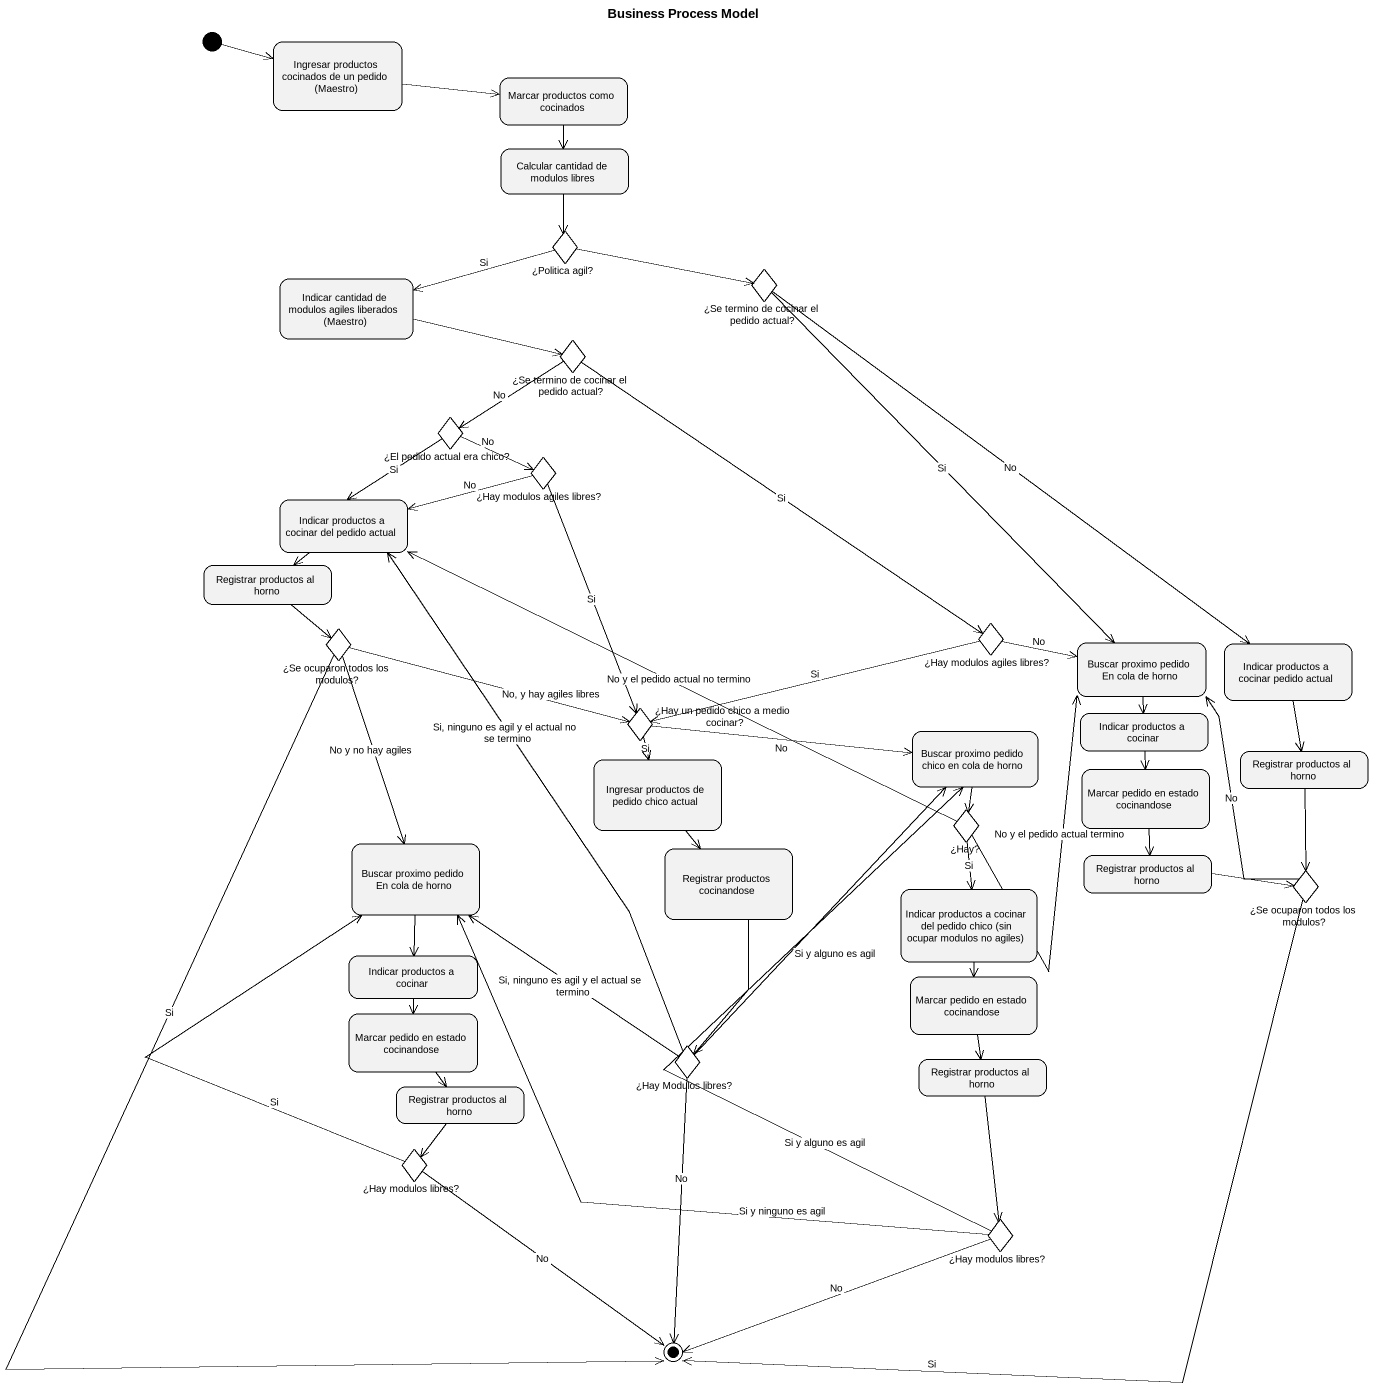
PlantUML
@startuml
title Business Process Model
hide empty description
state "Ingresar productos cocinados de un pedido (Maestro)" as Ingresar_productos
state "Marcar productos como cocinados" as Marcar_productos_como
state "Calcular cantidad de modulos libres" as Calcular_cantidad_de
state "¿Politica agil?" as Politica_agil <<choice>>
state "Indicar cantidad de modulos agiles liberados (Maestro)" as Indicar_cantidad_de_modulos
state "¿Se termino de cocinar el pedido actual?" as Se_termino_de_cocinar_el <<choice>>
state "¿Se termino de cocinar el pedido actual?" as Se_termino_de_cocinar_el_2 <<choice>>
state "¿El pedido actual era chico?" as El_pedido_actual_era_chico <<choice>>
state "¿Hay modulos agiles libres?" as Hay_modulos_agiles_libres <<choice>>
state "Indicar productos a cocinar del pedido actual" as Indicar_productos_a_cocinar
state "Registrar productos al horno" as Registrar_productos_al_horno
state "¿Se ocuparon todos los modulos?" as Se_ocuparon_todos_los <<choice>>
state "¿Hay modulos agiles libres?" as Hay_modulos_agiles_libres_2 <<choice>>
state "Buscar proximo pedido En cola de horno" as Buscar_proximo_pedido_En
state "Indicar productos a cocinar pedido actual" as Indicar_productos_a_cocinar_2
state "¿Hay un pedido chico a medio cocinar?" as Hay_un_pedido_chico_a_medio <<choice>>
state "Indicar productos a cocinar" as Indicar_productos_a_cocinar_3
state "Ingresar productos de pedido chico actual" as Ingresar_productos_de
state "Buscar proximo pedido chico en cola de horno" as Buscar_proximo_pedido_chico
state "Marcar pedido en estado cocinandose" as Marcar_pedido_en_estado
state "Registrar productos al horno" as Registrar_productos_al_horno_2
state "¿Hay?" as Hay <<choice>>
state "Buscar proximo pedido En cola de horno" as Buscar_proximo_pedido_En_2
state "Registrar productos cocinandose" as Registrar_productos
state "Registrar productos al horno" as Registrar_productos_al_horno_3
state "Indicar productos a cocinar del pedido chico (sin ocupar modulos no agiles)" as Indicar_productos_a_cocinar_4
state "¿Se ocuparon todos los modulos?" as Se_ocuparon_todos_los_2 <<choice>>
state "Indicar productos a cocinar" as Indicar_productos_a_cocinar_5
state "Marcar pedido en estado cocinandose" as Marcar_pedido_en_estado_2
state "Marcar pedido en estado cocinandose" as Marcar_pedido_en_estado_3
state "¿Hay Modulos libres?" as Hay_Modulos_libres <<choice>>
state "Registrar productos al horno" as Registrar_productos_al_horno_4
state "Registrar productos al horno" as Registrar_productos_al_horno_5
state "¿Hay modulos libres?" as Hay_modulos_libres <<choice>>
state "¿Hay modulos libres?" as Hay_modulos_libres_2 <<choice>>
[*] -right-> Ingresar_productos
Ingresar_productos -right-> Marcar_productos_como
Marcar_productos_como --> Calcular_cantidad_de
Calcular_cantidad_de --> Politica_agil
Politica_agil -left-> Indicar_cantidad_de_modulos : Si
Politica_agil -right-> Se_termino_de_cocinar_el
Indicar_cantidad_de_modulos -right-> Se_termino_de_cocinar_el_2
Se_termino_de_cocinar_el --> Buscar_proximo_pedido_En : Si
Se_termino_de_cocinar_el --> Indicar_productos_a_cocinar_2 : No
Se_termino_de_cocinar_el_2 --> El_pedido_actual_era_chico : No
Se_termino_de_cocinar_el_2 --> Hay_modulos_agiles_libres_2 : Si
El_pedido_actual_era_chico -right-> Hay_modulos_agiles_libres : No
El_pedido_actual_era_chico --> Indicar_productos_a_cocinar : Si
Hay_modulos_agiles_libres -left-> Indicar_productos_a_cocinar : No
Hay_modulos_agiles_libres --> Hay_un_pedido_chico_a_medio : Si
Indicar_productos_a_cocinar --> Registrar_productos_al_horno
Registrar_productos_al_horno --> Se_ocuparon_todos_los
Se_ocuparon_todos_los -right-> Hay_un_pedido_chico_a_medio : No, y hay agiles libres
Se_ocuparon_todos_los --> Buscar_proximo_pedido_En_2 : No y no hay agiles
Hay_modulos_agiles_libres_2 -right-> Buscar_proximo_pedido_En : No
Hay_modulos_agiles_libres_2 -left-> Hay_un_pedido_chico_a_medio : Si
Buscar_proximo_pedido_En --> Indicar_productos_a_cocinar_3
Indicar_productos_a_cocinar_2 --> Registrar_productos_al_horno_2
Hay_un_pedido_chico_a_medio --> Ingresar_productos_de : Si
Hay_un_pedido_chico_a_medio -right-> Buscar_proximo_pedido_chico : No
Indicar_productos_a_cocinar_3 --> Marcar_pedido_en_estado
Ingresar_productos_de --> Registrar_productos
Buscar_proximo_pedido_chico --> Hay
Marcar_pedido_en_estado --> Registrar_productos_al_horno_3
Registrar_productos_al_horno_2 --> Se_ocuparon_todos_los_2
Hay -left-> Indicar_productos_a_cocinar : No y el pedido actual no termino
Hay -up-> Buscar_proximo_pedido_En : No y el pedido actual termino
Hay --> Indicar_productos_a_cocinar_4 : Si
Buscar_proximo_pedido_En_2 --> Indicar_productos_a_cocinar_5
Registrar_productos --> Hay_Modulos_libres
Registrar_productos_al_horno_3 -right-> Se_ocuparon_todos_los_2
Indicar_productos_a_cocinar_4 --> Marcar_pedido_en_estado_2
Se_ocuparon_todos_los_2 -up-> Buscar_proximo_pedido_En : No
Indicar_productos_a_cocinar_5 --> Marcar_pedido_en_estado_3
Marcar_pedido_en_estado_2 --> Registrar_productos_al_horno_4
Marcar_pedido_en_estado_3 --> Registrar_productos_al_horno_5
Hay_Modulos_libres -up-> Indicar_productos_a_cocinar : Si, ninguno es agil y el actual no se termino
Hay_Modulos_libres -up-> Buscar_proximo_pedido_chico : Si y alguno es agil
Hay_Modulos_libres -up-> Buscar_proximo_pedido_En_2 : Si, ninguno es agil y el actual se termino
Registrar_productos_al_horno_4 --> Hay_modulos_libres_2
Registrar_productos_al_horno_5 --> Hay_modulos_libres
Hay_modulos_libres -up-> Buscar_proximo_pedido_En_2 : Si
Hay_modulos_libres_2 -up-> Buscar_proximo_pedido_chico : Si y alguno es agil
Hay_modulos_libres_2 -up-> Buscar_proximo_pedido_En_2 : Si y ninguno es agil
Se_ocuparon_todos_los --> [*] : Si
Se_ocuparon_todos_los_2 --> [*] : Si
Hay_Modulos_libres --> [*] : No
Hay_modulos_libres --> [*] : No
Hay_modulos_libres_2 -left-> [*] : No
@enduml
